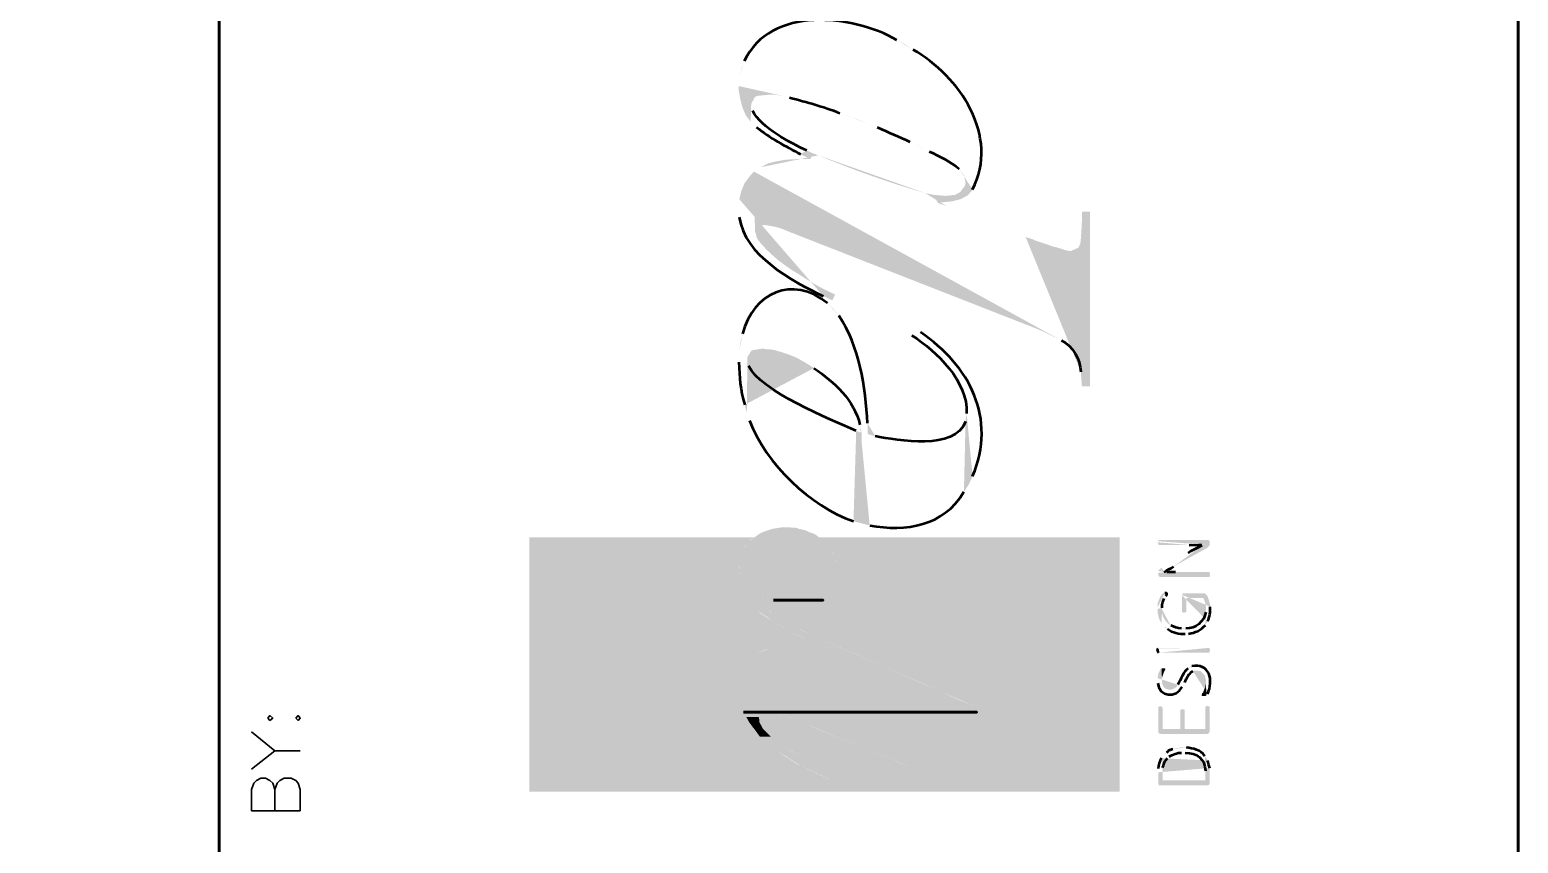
# Model space of a CAD drawing. Header units: inches. Extents: x 5 to 516, y -193 to 129.
# Drawn here: x 376.012 to 379.068, y -31.009 to -29.339 of the extents above; entities that cross this region are included whole.
import ezdxf

# ---------------------------------------------------------------- set-up
doc = ezdxf.new("R2010")
doc.units = ezdxf.units.IN
doc.header["$MEASUREMENT"] = 0
doc.layers.add('PDF5_Geometry', color=7, linetype='Continuous')
doc.layers.add('PDF5_Solid Fills', color=7, linetype='Continuous')

msp = doc.modelspace()

# ---------------------------------------------------------------- hatches: boundary and pattern name
at = {"layer": 'PDF5_Solid Fills', "true_color": 0x8d8d8d, "transparency": 33554559}
h = msp.add_hatch(color=252, dxfattribs=at)
h.paths.add_polyline_path([(377.4676977, -29.4545645), (377.4676977, -29.4634534), (377.4710311, -29.4823423), (377.4754755, -29.499009), (377.4821422, -29.5145645), (377.4921422, -29.5278978), (377.4932533, -29.4923423), (377.4932533, -29.4912312), (377.5010311, -29.4767867), (377.5076977, -29.4745645), (377.5288088, -29.4723423), (377.5421422, -29.4723423), (377.5565866, -29.4745645), (377.5721422, -29.4778978)], flags=0)
h.paths.add_polyline_path([(377.6754755, -29.5101201), (377.6954755, -29.5178978), (377.7154755, -29.5245645), (377.7343644, -29.5323423), (377.7521422, -29.539009)], flags=0)
h.paths.add_polyline_path([(377.8188088, -29.569009), (377.83992, -29.579009), (377.8588089, -29.589009)], flags=0)
h.paths.add_polyline_path([(377.91992, -29.6245645), (377.92992, -29.6378979), (377.9332533, -29.6523423), (377.9376977, -29.679009), (377.9476978, -29.6678979), (377.9476978, -29.6667867)], flags=0)
h.paths.add_polyline_path([(377.8254755, -29.3801201), (377.8088089, -29.3690089), (377.7921422, -29.3601201)], flags=0)
h.paths.add_polyline_path([(377.4788088, -29.4034534), (377.4732533, -29.4201201), (377.4688088, -29.4367867)], flags=0)
h = msp.add_hatch(color=252, dxfattribs=at)
h.paths.add_polyline_path([(377.4921423, -29.5278982), (377.5043645, -29.5390094)], flags=0)
h.paths.add_polyline_path([(377.5943645, -29.5945649), (377.6154756, -29.6045649), (377.6165868, -29.5912316), (377.6076979, -29.5867871)], flags=0)
h.paths.add_polyline_path([(377.4965867, -29.505676), (377.4932534, -29.4923427)], flags=0)
h = msp.add_hatch(color=252, dxfattribs=at)
h.paths.add_polyline_path([(377.498809, -29.6301197), (377.5010312, -29.7523419), (377.5054756, -29.7423419), (377.518809, -29.7401197), (377.5232534, -29.7401197), (377.5421423, -29.7434531), (377.5543645, -29.7467864), (377.5732534, -29.7545642), (378.0610313, -29.9456753), (378.0699201, -29.9490086), (378.0943646, -29.9590086), (378.1299202, -29.9767864)], flags=0)
h.paths.add_polyline_path([(378.1699202, -30.0412309), (378.1710312, -30.0567864), (378.1721424, -30.0712309), (378.188809, -30.0712309), (378.188809, -29.7123419), (378.1721424, -29.7123419), (378.1721424, -29.7301197), (378.1710312, -29.7523419), (378.1699202, -29.7678975), (378.168809, -29.7778975), (378.1643646, -29.7867864), (378.148809, -29.7934531), (378.1410313, -29.7923419), (378.1199202, -29.7856753), (378.1143646, -29.7845642), (378.0954757, -29.7778975), (378.0776979, -29.7723419), (378.0710313, -29.7690086), (378.0565868, -29.7645642)], flags=0)
h.paths.add_polyline_path([(378.0565868, -29.7645642, 0.000326146), (377.8943646, -29.7012308)], flags=0)
h.paths.add_polyline_path([(377.8943646, -29.7012308), (377.8765868, -29.6945642), (377.8676979, -29.6778975), (377.8510312, -29.6745642)], flags=0)
h.paths.add_polyline_path([(377.6310312, -29.5967864, 0.028199256), (377.8510312, -29.6745642)], flags=0)
h.paths.add_polyline_path([(377.6310312, -29.5967864), (377.6165868, -29.5912308), (377.6154757, -29.6045642), (377.5865868, -29.6045642), (377.5654757, -29.6056753), (377.5454757, -29.6090086), (377.5276979, -29.613453), (377.5132534, -29.6212308)], flags=0)
h = msp.add_hatch(color=252, dxfattribs=at)
h.paths.add_polyline_path([(377.4676977, -29.7067867), (377.4688088, -29.7234533)], flags=0)
h.paths.add_polyline_path([(377.6410311, -29.8856756), (377.65992, -29.8945644), (377.6654755, -29.8823422), (377.6532533, -29.8767867), (377.6376977, -29.8690089), (377.61992, -29.8590089), (377.6032533, -29.8490089), (377.5932533, -29.8423422), (377.5765866, -29.8323422), (377.5610311, -29.8212311), (377.5476977, -29.8112311), (377.5388088, -29.8034533), (377.5243644, -29.79012), (377.5132533, -29.7778978), (377.5054755, -29.7678978), (377.5010311, -29.7523422), (377.4988088, -29.63012), (377.4899199, -29.64012), (377.4799199, -29.6534533), (377.4732533, -29.6690089), (377.4688088, -29.6867867)], flags=0)
for points in [[(377.8676979, -29.6778978), (377.8765868, -29.6945645), (377.8843645, -29.6934534), (377.9054756, -29.6912311), (377.9232534, -29.6867867), (377.9376979, -29.6790089), (377.9332534, -29.6523423), (377.9321423, -29.6590089), (377.9221423, -29.6723423), (377.9121423, -29.6778978), (377.8921423, -29.68012), (377.8810312, -29.6790089)], [(377.5843646, -30.3612317), (377.5588091, -30.3601206), (377.5521424, -30.3612317), (377.537698, -30.3634539), (377.5265869, -30.3667871), (377.5176979, -30.3701203), (377.5088091, -30.3745646), (377.49992, -30.3812311), (377.6332533, -30.3812311), (377.6243646, -30.3745646), (377.6121423, -30.3701203), (377.6054758, -30.3667871), (377.5910313, -30.3634539)], [(377.4932534, -30.3856762), (377.48992, -30.3878985), (377.4821422, -30.395676), (377.4821424, -30.3967869), (377.4788091, -30.4034536), (377.4754756, -30.41012), (377.4754757, -30.4112308), (377.6599202, -30.4112308), (377.6599201, -30.41012), (377.6554758, -30.4034536), (377.6510313, -30.3967869), (377.64992, -30.395676), (377.6421423, -30.3878985), (377.6388089, -30.3856762)], [(377.4932534, -30.384564), (377.4932534, -30.3856751), (377.6388089, -30.3856751), (377.6388089, -30.384564)], [(377.4965869, -30.3834541), (377.4932535, -30.3845652), (377.6388091, -30.3845652), (377.6365869, -30.3834541)], [(377.4976979, -30.3823419), (377.4965868, -30.383453), (377.6365868, -30.383453), (377.6343646, -30.3823419)], [(377.49992, -30.381232), (377.4976978, -30.3823431), (377.6343645, -30.3823431), (377.6332534, -30.381232)], [(377.4754757, -30.4112319), (377.4732535, -30.4178985), (377.4710311, -30.4256761), (377.4699201, -30.4301202), (377.4699201, -30.44012), (377.468809, -30.4478974), (377.6676979, -30.4478974), (377.6676979, -30.44012), (377.6676979, -30.4312311), (377.6665868, -30.4301202), (377.6654756, -30.4256761), (377.6632535, -30.4178985), (377.6599202, -30.4112319)], [(377.4688091, -30.4478982), (377.4688091, -30.4490093), (377.4699202, -30.4623426), (377.4699201, -30.4690087), (377.6654757, -30.4690087), (377.6665869, -30.4623426), (377.667698, -30.4490093), (377.667698, -30.4478982)], [(377.4699201, -30.4690096), (377.4710312, -30.4745651), (377.4732534, -30.4834538), (377.4754756, -30.4912312), (377.4810313, -30.5023419), (377.6476979, -30.5023419), (377.6543647, -30.4934531), (377.6554756, -30.4912312), (377.6599201, -30.4834538), (377.6643646, -30.4745651), (377.6654757, -30.4690096)], [(377.4810311, -30.5023427), (377.4821422, -30.5045649), (377.4865868, -30.5112313), (377.4876978, -30.5134534), (377.5032535, -30.5290085), (377.5265868, -30.5290085), (377.5210311, -30.5234531), (377.5176977, -30.5190089), (377.5154755, -30.5145645), (377.5154758, -30.5078981), (377.5165866, -30.5045649), (377.5210311, -30.5023427)], [(377.5243646, -30.5023427), (377.5265869, -30.5034538), (377.5299201, -30.505676), (377.5388088, -30.5101203), (377.5399201, -30.5101201), (377.5476979, -30.5156757), (377.5510312, -30.5167866), (377.5588088, -30.5201199), (377.6243644, -30.5201199), (377.6332535, -30.5156757), (377.6399201, -30.5101201), (377.6410311, -30.5101203), (377.6454757, -30.505676), (377.6465869, -30.5034538), (377.647698, -30.5023427)], [(377.5588091, -30.5201209), (377.5621424, -30.521232), (377.6221424, -30.521232), (377.6243646, -30.5201209)], [(377.5621423, -30.5212308), (377.568809, -30.5245641), (377.6132534, -30.5245641), (377.6221423, -30.5212308)], [(377.5032535, -30.5290094), (377.5088091, -30.534565), (377.5121422, -30.5356758), (377.5254757, -30.5445647), (377.5376979, -30.5534532), (377.5621424, -30.5534532), (377.5476979, -30.5445647), (377.5354755, -30.5356758), (377.5332535, -30.534565), (377.5265869, -30.5290094)], [(377.568809, -30.5245651), (377.5721423, -30.5256762), (377.5788088, -30.5267873), (377.5988088, -30.5267873), (377.6099201, -30.5256762), (377.6132534, -30.5245651)], [(377.5754756, -30.5756764), (377.5854756, -30.5801209), (377.6532533, -30.613454), (377.6421423, -30.6101206), (377.6343645, -30.6078985), (377.6188091, -30.6056763), (377.5454757, -30.6056763), (377.5354756, -30.6078985), (377.5276978, -30.6101206), (377.5210312, -30.6134539), (377.49992, -30.6212316), (377.47992, -30.6401202), (377.7510312, -30.6401202), (377.7076978, -30.6212316), (377.68992, -30.613454), (377.6143645, -30.5801209), (377.6043645, -30.5756764)], [(377.537698, -30.553454), (377.5410313, -30.5556762), (377.558809, -30.5656761), (377.5754758, -30.5756757), (377.6043646, -30.5756757), (377.5843645, -30.5656761), (377.5665869, -30.5556762), (377.5621424, -30.553454)], [(377.5488089, -30.6045641), (377.5454756, -30.6056753), (377.6188089, -30.6056753), (377.6076978, -30.6045641)], [(377.5576977, -30.6034542), (377.5488089, -30.6045653), (377.6076977, -30.6045653), (377.5965866, -30.6034542)], [(377.47992, -30.6401205), (377.4732533, -30.6601205), (377.4688089, -30.6823419), (377.8465867, -30.6823419), (377.7965867, -30.6601205), (377.7510311, -30.6401205)], [(377.4688091, -30.6823422), (377.4688091, -30.6978977), (377.8832535, -30.6978977), (377.8465869, -30.6823422)], [(377.4688091, -30.6978982), (377.4710313, -30.7134538), (377.4732534, -30.7267865), (377.948809, -30.7267865), (377.9165869, -30.7134538), (377.8832535, -30.6978982)], [(377.4732533, -30.7267871), (377.4776977, -30.7401203), (377.478809, -30.7434532), (377.4832534, -30.7501197), (377.5088089, -30.7501197), (377.5121423, -30.7434532), (377.518809, -30.7401198), (377.5288089, -30.7401198), (377.5421422, -30.741231), (377.5565867, -30.7456754), (377.5788089, -30.753453), (377.9565867, -30.753453), (377.9565867, -30.7401203), (377.9565867, -30.7301204), (377.9488089, -30.7267871)], [(377.4832535, -30.7501206), (377.4865868, -30.7556761), (377.4888089, -30.7601203), (377.4976977, -30.7723424), (377.5165866, -30.7723424), (377.50992, -30.7601203), (377.5099202, -30.7556761), (377.5088091, -30.7501206)], [(377.5788088, -30.7534538), (377.9332533, -30.8990093), (377.9565866, -30.8990093), (377.9565866, -30.7534538)], [(377.4976979, -30.772343), (377.498809, -30.7734541), (377.5165868, -30.7734541), (377.5165868, -30.772343)], [(377.498809, -30.773453), (377.5110312, -30.7901196), (377.5332534, -30.7901196), (377.5165868, -30.773453)], [(377.5110313, -30.7901201), (377.5121424, -30.7912312), (377.5343646, -30.81012), (377.5610312, -30.81012), (377.5354757, -30.7912312), (377.5332535, -30.7901201)], [(377.5343645, -30.8101204), (377.5465867, -30.8201204), (377.5599201, -30.8278978), (377.5899201, -30.8278978), (377.5765867, -30.8201204), (377.5610312, -30.8101204)], [(377.5599202, -30.8278986), (377.5899202, -30.8467875), (377.5921423, -30.8490089), (377.6221422, -30.8623422), (377.6521422, -30.8623422), (377.6265867, -30.8490089), (377.6221424, -30.8467875), (377.5899202, -30.8278986)], [(377.6388089, -30.8701202), (377.6621423, -30.8812313), (377.668809, -30.8701202), (377.6521424, -30.8623428), (377.6221424, -30.8623428)]]:
    msp.add_hatch(color=252, dxfattribs=at).paths.add_polyline_path(points)
h = msp.add_hatch(color=252, dxfattribs=at)
h.paths.add_polyline_path([(377.4676977, -30.0190086), (377.4676977, -30.0212309)], flags=0)
h.paths.add_polyline_path([(377.4799199, -30.1090086), (377.4843644, -30.1245642), (377.4854755, -30.0145642), (377.4854755, -30.0112309), (377.4932533, -29.9978975), (377.4965866, -29.9967864), (377.5165866, -29.9934531), (377.5221422, -29.9945642), (377.5376977, -29.9956753), (377.5532533, -30.0001197), (377.56992, -30.0056753), (377.5865866, -30.012342), (377.6043644, -30.022342), (377.6221422, -30.0334531)], flags=0)
h.paths.add_polyline_path([(377.7165866, -30.1501198), (377.71992, -30.1667864), (377.71992, -30.352342), (377.7365866, -30.3567864)], flags=0)
h.paths.add_polyline_path([(377.92992, -30.2878975), (377.93992, -30.272342), (377.9354755, -30.1267864), (377.9332533, -30.1434531)], flags=0)
h.paths.add_polyline_path([(377.7476977, -30.1734531), (377.7321422, -30.1690086), (377.7321422, -30.1467864)], flags=0)
h.paths.add_polyline_path([(377.6732533, -29.9256753), (377.6621422, -29.912342), (377.64992, -29.9001197)], flags=0)
h.paths.add_polyline_path([(377.4754755, -29.9634531), (377.4710311, -29.9812308), (377.4688088, -29.9990086)], flags=0)
h = msp.add_hatch(color=252, dxfattribs=at)
h.paths.add_polyline_path([(377.8154758, -29.962342), (377.8232536, -29.9667864)], flags=0)
h.paths.add_polyline_path([(377.9354758, -30.1267865), (377.9399202, -30.272342), (377.947698, -30.2556754)], flags=0)
h.paths.add_polyline_path([(377.8410313, -29.9601198), (377.8254758, -29.9490087)], flags=0)
h = msp.add_hatch(color=252, dxfattribs=at)
h.paths.add_polyline_path([(377.4843646, -30.1245644), (377.4899201, -30.1412311)], flags=0)
h.paths.add_polyline_path([(377.7032535, -30.3478978), (377.7199201, -30.3523422), (377.7199201, -30.1667866), (377.708809, -30.1623422)], flags=0)
h.paths.add_polyline_path([(377.4876979, -30.0290089), (377.4854757, -30.0145644)], flags=0)
at = {"layer": 'PDF5_Solid Fills', "true_color": 0x454545, "transparency": 33554559}
for points in [[(377.0376979, -30.3823431), (377.0376979, -30.3956751), (377.4821424, -30.3956751), (377.4932535, -30.3845641), (377.4976956, -30.3823431), (377.497698, -30.3823431), (377.4999202, -30.381232), (377.0376979, -30.381232)], [(377.0376979, -30.3956758), (377.0376979, -30.4112314), (377.4754757, -30.4112314), (377.4821424, -30.3956758)], [(377.6332533, -30.381232), (377.6365867, -30.3834542), (377.638809, -30.3856763), (377.6421423, -30.3878985), (377.6510312, -30.3967871), (377.6554757, -30.4034536), (377.6599199, -30.41012), (377.6632534, -30.4178975), (378.2499201, -30.4178975), (378.24992, -30.41012), (378.2499202, -30.4034536), (378.24992, -30.381232)], [(377.0376979, -30.4112319), (377.0376979, -30.4301208), (377.0376979, -30.4478978), (377.4688091, -30.4478978), (377.4699202, -30.4301208), (377.4754757, -30.4112319)], [(377.6632535, -30.4178983), (377.6654758, -30.4256761), (377.6676979, -30.4312313), (377.6676978, -30.44012), (377.6676978, -30.4490085), (378.2499201, -30.4490085), (378.2499201, -30.44012), (378.2499202, -30.4256761), (378.2499202, -30.4178983)], [(377.0376979, -30.4478982), (377.0376979, -30.4690093), (377.4699202, -30.4690093), (377.4688091, -30.4478982)], [(377.6676978, -30.4490093), (377.6665867, -30.4623426), (377.6643645, -30.4745643), (378.2499201, -30.4745643), (378.2499201, -30.4623426), (378.2499201, -30.4490093)], [(377.0376979, -30.4690096), (377.0376979, -30.4912318), (377.0376979, -30.5134531), (377.487698, -30.5134531), (377.4754757, -30.4912318), (377.4699202, -30.4690096)], [(377.6643646, -30.4745649), (377.6599202, -30.4834538), (377.6543645, -30.4934534), (377.6465867, -30.503453), (378.24992, -30.503453), (378.2499201, -30.4934534), (378.2499202, -30.4834538), (378.2499202, -30.4745649)], [(377.0376979, -30.5134533), (377.0376979, -30.5345645), (377.5088091, -30.5345645), (377.487698, -30.5134533)], [(377.5210311, -30.5023427), (377.5165867, -30.5045649), (377.5165866, -30.5056759), (377.5154755, -30.5078981), (377.5154755, -30.5156755), (377.5176978, -30.5190088), (377.5188091, -30.5201198), (377.5588091, -30.5201198), (377.5565867, -30.5190088), (377.5476978, -30.5156755), (377.5476978, -30.5145645), (377.5421422, -30.5112313), (377.5388089, -30.5101202), (377.5354755, -30.5078981), (377.5299199, -30.5056759), (377.5288089, -30.5045649), (377.5243645, -30.5023427)], [(377.518809, -30.5201209), (377.5210312, -30.5234542), (377.5676979, -30.5234542), (377.558809, -30.5201209)], [(377.6465867, -30.5034537), (377.63992, -30.5101204), (377.6310311, -30.5167868), (377.6221423, -30.521231), (377.6099202, -30.5256752), (378.2499203, -30.5256752), (378.24992, -30.5167868), (378.2499201, -30.5101204), (378.2499201, -30.5034537)], [(377.0376979, -30.5345647), (377.0376979, -30.5556758), (377.5410313, -30.5556758), (377.5088091, -30.5345647)], [(377.5210311, -30.5234529), (377.5210311, -30.524564), (377.5688089, -30.524564), (377.5676978, -30.5234529)], [(377.6099201, -30.5256762), (377.598809, -30.5267873), (377.5788089, -30.5267874), (377.5688089, -30.5245651), (377.5210311, -30.5245651), (377.5243646, -30.5267873), (377.5265869, -30.5290095), (377.5354757, -30.5356761), (377.5476978, -30.5445647), (377.5621423, -30.5534532), (378.2499201, -30.5534532), (378.2499201, -30.5445647), (378.2499202, -30.5356761), (378.2499202, -30.5256762)], [(377.0376979, -30.5556761), (377.0376979, -30.5756761), (377.5754758, -30.5756761), (377.5410313, -30.5556761)], [(377.6332534, -30.6034532), (377.6288091, -30.601232), (377.5754758, -30.5756764), (377.0376979, -30.5756764), (377.0376979, -30.601232), (377.0376979, -30.6034532), (377.557698, -30.6034532), (377.5754675, -30.601232), (377.5754855, -30.601232), (377.5965868, -30.6034532)], [(377.6143646, -30.5801207), (377.9565869, -30.7301207), (377.9565868, -30.8990092), (377.9332536, -30.8990098), (377.8899202, -30.881232), (377.0376979, -30.881232), (377.0376979, -30.8990091), (377.0376979, -30.9034535), (378.2499202, -30.9034535), (378.2499203, -30.7301207), (378.2499203, -30.5801207)], [(377.5621423, -30.553454), (377.5843645, -30.5656762), (377.6143645, -30.5801201), (378.24992, -30.5801201), (378.2499201, -30.5656762), (378.2499201, -30.553454)], [(377.0376979, -30.6045653), (377.0376979, -30.6101197), (377.527698, -30.6101197), (377.5488046, -30.6045653), (377.5488091, -30.6045653), (377.557698, -30.6034542), (377.0376979, -30.6034542)], [(377.0376979, -30.6101206), (377.0376979, -30.6212317), (377.0376979, -30.6401202), (377.4799202, -30.6401202), (377.4999202, -30.6212317), (377.527698, -30.6101206)], [(377.5965867, -30.6034542), (377.618809, -30.6056764), (377.6343645, -30.6078986), (377.6421422, -30.6101207), (377.6532535, -30.6134539), (377.6476977, -30.6101207), (377.6432534, -30.6078986), (377.6376979, -30.6056764), (377.6332534, -30.6034542)], [(377.0376979, -30.6401205), (377.0376979, -30.6601205), (377.0376979, -30.6823419), (377.4688091, -30.6823419), (377.4732535, -30.6601205), (377.4799202, -30.6401205)], [(377.0376979, -30.6823422), (377.0376979, -30.6978977), (377.4688091, -30.6978977), (377.4688091, -30.6823422)], [(377.0376979, -30.6978982), (377.0376979, -30.7134538), (377.0376979, -30.7267865), (377.4732535, -30.7267865), (377.4710313, -30.7134538), (377.4688091, -30.6978982)], [(377.0376979, -30.7267871), (377.0376979, -30.7401204), (377.0376979, -30.7556754), (377.4865869, -30.7556754), (377.477698, -30.7401204), (377.4732535, -30.7267871)], [(377.0376979, -30.7556759), (377.0376979, -30.7723426), (377.497698, -30.7723426), (377.4865869, -30.7556759)], [(377.5088089, -30.7501206), (377.5088089, -30.7534539), (377.50992, -30.7601204), (377.5165869, -30.7734535), (377.5332533, -30.7901196), (377.6676977, -30.7901196), (377.6265869, -30.7734535), (377.5954755, -30.7601204), (377.5788089, -30.7534539), (377.5688089, -30.7501206)], [(377.518809, -30.7401198), (377.5121422, -30.7434531), (377.5088091, -30.7501196), (377.5688091, -30.7501196), (377.5565868, -30.7456753), (377.5476977, -30.7434531), (377.5421424, -30.741231), (377.528809, -30.7401198)], [(377.5332534, -30.7901201), (377.5610312, -30.8101201), (377.7165868, -30.8101201), (377.6676979, -30.7901201)], [(377.5610312, -30.8101204), (377.5899201, -30.8278982), (377.7599201, -30.8278982), (377.7165868, -30.8101204)], [(377.5899201, -30.8278986), (377.6221423, -30.8467875), (377.6521424, -30.8623423), (377.8443646, -30.8623423), (377.8054756, -30.8467875), (377.7599201, -30.8278986)]]:
    msp.add_hatch(color=250, dxfattribs=at).paths.add_polyline_path(points)
at = {"layer": 'PDF5_Solid Fills', "transparency": 33554559}
h = msp.add_hatch(color=256, dxfattribs=at)
h.paths.add_polyline_path([(378.3276978, -30.3912316), (378.3288089, -30.3934538), (378.3288089, -30.395676), (378.3299201, -30.395676), (378.3299201, -30.3967871), (378.3921423, -30.3967871)], flags=0)
h.paths.add_polyline_path([(378.4176978, -30.395676), (378.4210312, -30.395676), (378.4210312, -30.3967871), (378.4254756, -30.4045649), (378.4276978, -30.4034538), (378.4299201, -30.4012316), (378.4310312, -30.4012316), (378.4332534, -30.3990093), (378.4343645, -30.395676), (378.4343645, -30.3890093), (378.4332534, -30.3878982), (378.4321423, -30.3867871), (378.3299201, -30.3867871), (378.3288089, -30.3878982), (378.3288089, -30.3890093)], flags=0)
h = msp.add_hatch(color=256, dxfattribs=at)
h.paths.add_polyline_path([(378.3354756, -30.4434539), (378.33992, -30.4523428), (378.3410311, -30.4523428)], flags=0)
h.paths.add_polyline_path([(378.35992, -30.4412317), (378.4254756, -30.404565), (378.4210311, -30.3967873), (378.4188089, -30.3978984)], flags=0)
h.paths.add_polyline_path([(378.38992, -30.4134539), (378.3865867, -30.4156761)], flags=0)
h = msp.add_hatch(color=256, dxfattribs=at)
h.paths.add_polyline_path([(378.3288089, -30.4534535), (378.3288089, -30.457898), (378.32992, -30.4612313), (378.3332533, -30.4623424), (378.4332534, -30.4623424), (378.4343645, -30.4612313), (378.4343645, -30.4601202), (378.4354756, -30.457898), (378.4343645, -30.4545646), (378.4343645, -30.4534535), (378.4332534, -30.4523424), (378.3643645, -30.4523424)], flags=0)
h.paths.add_polyline_path([(378.3465867, -30.4523424), (378.33992, -30.4523424), (378.3354756, -30.4434535), (378.3343645, -30.4445646), (378.3321422, -30.4456757), (378.32992, -30.447898), (378.3288089, -30.4501202)], flags=0)
h = msp.add_hatch(color=256, dxfattribs=at)
h.paths.add_polyline_path([(378.3276978, -30.5278983), (378.3276978, -30.5367872), (378.3288089, -30.5401206), (378.3288089, -30.5423428), (378.3299201, -30.5456761), (378.3310312, -30.5490094), (378.3321423, -30.5523428), (378.3343645, -30.554565), (378.3354756, -30.5578983), (378.3365867, -30.5290094), (378.3365867, -30.5256761)], flags=0)
h.paths.add_polyline_path([(378.3410312, -30.5067872), (378.3432534, -30.5034539), (378.3443645, -30.5012317)], flags=0)
h.paths.add_polyline_path([(378.3421423, -30.4956761), (378.3388089, -30.4956761), (378.3365867, -30.4967872), (378.3365867, -30.4978983), (378.3343645, -30.5012317), (378.3332534, -30.5023428), (378.3321423, -30.504565), (378.3310312, -30.5078983), (378.3299201, -30.5101205), (378.3288089, -30.5134539), (378.3276978, -30.5167872), (378.3276978, -30.524565)], flags=0)
h = msp.add_hatch(color=256, dxfattribs=at)
h.paths.add_polyline_path([(378.3776978, -30.5001205), (378.3776978, -30.5334539), (378.3788089, -30.534565), (378.37992, -30.5356761), (378.3821422, -30.5356761), (378.3854756, -30.534565), (378.3865867, -30.5323428), (378.3865867, -30.5056761), (378.4210311, -30.5056761), (378.4221422, -30.5067872), (378.4232533, -30.5101205), (378.4243645, -30.5134539), (378.4254756, -30.5167872), (378.4254756, -30.5178983), (378.4265867, -30.5212317), (378.4265867, -30.5590094), (378.4288089, -30.5556761), (378.42992, -30.5534539)], flags=0)
h.paths.add_polyline_path([(378.4354756, -30.5234539), (378.4354756, -30.5190094), (378.4343645, -30.5156761), (378.4332533, -30.5123428), (378.4332533, -30.5112317), (378.4321422, -30.5078983), (378.4310311, -30.504565), (378.42992, -30.5023428), (378.4276978, -30.4990094), (378.4254756, -30.4967872), (378.4221422, -30.4956761), (378.37992, -30.4956761), (378.3788089, -30.4967872), (378.3776978, -30.4990094)], flags=0)
h = msp.add_hatch(color=256, dxfattribs=at)
h.paths.add_polyline_path([(378.3354756, -30.5578982), (378.3421422, -30.5645649), (378.3421422, -30.565676), (378.3454756, -30.5678982), (378.3476978, -30.5690094)], flags=0)
h.paths.add_polyline_path([(378.3843645, -30.5790094), (378.3910311, -30.5790094)], flags=0)
h.paths.add_polyline_path([(378.4254756, -30.5612316), (378.4265867, -30.5590094), (378.4265867, -30.5278982), (378.4265867, -30.5345649)], flags=0)
h.paths.add_polyline_path([(378.3854756, -30.5678982), (378.3810311, -30.5690094), (378.37992, -30.5690094), (378.3765867, -30.5678982)], flags=0)
h.paths.add_polyline_path([(378.3543645, -30.5623427), (378.3521422, -30.5601205), (378.3488089, -30.5578982), (378.3476978, -30.5567871), (378.3454756, -30.5545649), (378.3432534, -30.5512316), (378.3410311, -30.5490094), (378.33992, -30.545676), (378.3388089, -30.5445649), (378.3376978, -30.5423427), (378.3376978, -30.5390094), (378.3365867, -30.535676), (378.3365867, -30.5290093)], flags=0)
h = msp.add_hatch(color=256, dxfattribs=at)
h.paths.add_polyline_path([(378.4332533, -30.6078985), (378.4343645, -30.6090096), (378.4343645, -30.6101207), (378.4354756, -30.6123429), (378.4343645, -30.6145651), (378.4343645, -30.6167874), (378.4332533, -30.6167874), (378.4332533, -30.6178985), (378.32992, -30.6178985)], flags=0)
h.paths.add_polyline_path([(378.3288089, -30.6090096), (378.3288089, -30.6078985), (378.4332533, -30.6078985)], flags=0)
h = msp.add_hatch(color=256, dxfattribs=at)
h.paths.add_polyline_path([(378.3265868, -30.6734536), (378.3265868, -30.6756758), (378.3276979, -30.6801203)], flags=0)
h.paths.add_polyline_path([(378.3776979, -30.6878981), (378.3799201, -30.6856758), (378.3810312, -30.6823425), (378.3832534, -30.6790092)], flags=0)
h.paths.add_polyline_path([(378.3999201, -30.6556758), (378.4032534, -30.6545647), (378.408809, -30.6545647), (378.4121423, -30.6556758), (378.4154757, -30.6556758), (378.4165868, -30.656787), (378.4210312, -30.6612314), (378.4221423, -30.6623425), (378.4243646, -30.6645647), (378.4254757, -30.6678981), (378.4254757, -30.6701203), (378.4265868, -30.6734536), (378.4265868, -30.6778981), (378.4276979, -30.7056758), (378.4276979, -30.7045647), (378.4299201, -30.7023425)], flags=0)
h.paths.add_polyline_path([(378.3976979, -30.6456758), (378.3954757, -30.6456758), (378.3921423, -30.6478981), (378.3899201, -30.6501203)], flags=0)
h.paths.add_polyline_path([(378.368809, -30.6834536), (378.3676979, -30.6856758), (378.3665868, -30.6878981), (378.3632534, -30.6901203), (378.3610312, -30.6912314), (378.358809, -30.6923425), (378.3565868, -30.6934536), (378.3499201, -30.6934536), (378.3465868, -30.6923425), (378.3432534, -30.6912314), (378.3410312, -30.6890092), (378.338809, -30.686787), (378.3376979, -30.6834536), (378.3365868, -30.6812314), (378.3365868, -30.6745647), (378.3354757, -30.6501203), (378.3343645, -30.6501203), (378.3332534, -30.6512314), (378.3321423, -30.6545647), (378.3310312, -30.656787), (378.328809, -30.6601203), (378.328809, -30.6634536), (378.3276979, -30.666787), (378.3276979, -30.6701203)], flags=0)
for points in [[(378.3354756, -30.6501201), (378.3365867, -30.6745646), (378.3365867, -30.669009), (378.3376978, -30.6656757), (378.3388089, -30.6623423), (378.33992, -30.659009), (378.3410311, -30.6567868), (378.3421422, -30.6545646), (378.3432534, -30.6523423), (378.3432534, -30.6512312), (378.3421422, -30.6501201), (378.3365867, -30.6501201)], [(378.4176979, -30.7045646), (378.4176979, -30.7056757), (378.418809, -30.7067868), (378.4254756, -30.7067868), (378.4276979, -30.7056757), (378.4265867, -30.6778979), (378.4265867, -30.6823424), (378.4254756, -30.6856757), (378.4254756, -30.6878979), (378.4243645, -30.6901202), (378.4232534, -30.6934535), (378.4221423, -30.6956757), (378.4210312, -30.699009), (378.418809, -30.7012313), (378.418809, -30.7023424)], [(378.3288089, -30.7301203), (378.3288089, -30.7801203), (378.32992, -30.7823425), (378.32992, -30.7834536), (378.3332533, -30.7845647), (378.4310311, -30.7845647), (378.4332534, -30.7823425), (378.4343645, -30.7801203), (378.4343645, -30.7290091), (378.4332534, -30.727898), (378.4321422, -30.727898), (378.42992, -30.7267869), (378.4276978, -30.727898), (378.4265867, -30.727898), (378.4254756, -30.7290091), (378.4254756, -30.7745647), (378.3832534, -30.7745647), (378.3832534, -30.7356758), (378.3821422, -30.7345647), (378.3810311, -30.7345647), (378.3788089, -30.7334536), (378.3765867, -30.7345647), (378.3754756, -30.7345647), (378.3743645, -30.7356758), (378.3743645, -30.7745647), (378.3376978, -30.7745647), (378.3376978, -30.7301203), (378.3365867, -30.7301203), (378.3365867, -30.7290091), (378.3343645, -30.727898), (378.3310311, -30.727898), (378.32992, -30.7290091)]]:
    msp.add_hatch(color=256, dxfattribs=at).paths.add_polyline_path(points)
at = {"layer": 'PDF5_Solid Fills', "true_color": 0x454545, "transparency": 33554559}
h = msp.add_hatch(color=250, dxfattribs=at)
h.paths.add_polyline_path([(377.6688089, -30.8701202), (377.6621425, -30.8812311), (377.88992, -30.8812313), (377.8632533, -30.8701202), (377.8443645, -30.8623428), (377.6521423, -30.8623428)])
h.paths.add_polyline_path([(377.0376979, -30.772343), (377.0376979, -30.7912319), (377.0376979, -30.8812311), (377.6621425, -30.8812311), (377.5921425, -30.8490089), (377.5465869, -30.82012), (377.5121424, -30.7912319), (377.497698, -30.772343)])
at = {"layer": 'PDF5_Solid Fills', "transparency": 33554559}
h = msp.add_hatch(color=256, dxfattribs=at)
h.paths.add_polyline_path([(378.3365869, -30.8312318), (378.337698, -30.8645651), (378.337698, -30.853454)], flags=0)
h.paths.add_polyline_path([(378.347698, -30.8345651), (378.3499203, -30.8323429), (378.3510314, -30.8312318)], flags=0)
h.paths.add_polyline_path([(378.3765869, -30.823454), (378.3843647, -30.823454)], flags=0)
h.paths.add_polyline_path([(378.4254758, -30.8601207), (378.4254758, -30.8801207), (378.4265869, -30.833454), (378.4243647, -30.8301207)], flags=0)
h.paths.add_polyline_path([(378.3865869, -30.8123429), (378.3743647, -30.8123429), (378.3710314, -30.813454), (378.3643647, -30.813454), (378.3621425, -30.8145651), (378.3588092, -30.8156762)], flags=0)
h.paths.add_polyline_path([(378.3454758, -30.823454), (378.3421425, -30.8245651), (378.3410314, -30.8267873), (378.3388092, -30.8290096)], flags=0)
h = msp.add_hatch(color=256, dxfattribs=at)
h.paths.add_polyline_path([(378.3288089, -30.8634538), (378.3288089, -30.885676), (378.32992, -30.8890094), (378.32992, -30.8901205), (378.4310311, -30.8901205), (378.4332534, -30.8890094), (378.4343645, -30.885676), (378.4343645, -30.8545649)], flags=0)
h.paths.add_polyline_path([(378.42992, -30.8390094), (378.4288089, -30.835676), (378.4265867, -30.8334538), (378.4254756, -30.8801205), (378.3376978, -30.8801205), (378.3376978, -30.8645649), (378.3365867, -30.8312316), (378.3354756, -30.8345649)], flags=0)
h.paths.add_polyline_path([(378.3288089, -30.855676), (378.3288089, -30.8601205)], flags=0)

# ---------------------------------------------------------------- linework, layer by layer
at = {"layer": 'PDF5_Geometry', "lineweight": 60}
for points in [[(379.067698, -46.9256782), (379.067698, -16.9256758), (334.0676944, -16.9256758), (334.0676944, -46.9256782)], [(376.4010311, -16.9256758), (376.4010311, -46.9256782)]]:
    msp.add_lwpolyline(points, dxfattribs=at)
at = {"layer": 'PDF5_Geometry', "lineweight": 50}
for points in [[(377.5388091, -30.5101201), (377.6399202, -30.5101201), (377.5399202, -30.5101201)], [(377.5388091, -30.5101201), (377.6410313, -30.5101201), (377.6399202, -30.5101201)], [(377.4776979, -30.7401198), (377.9565868, -30.7401198)], [(377.4776979, -30.7401198), (377.9565868, -30.7401198)]]:
    msp.add_lwpolyline(points, close=True, dxfattribs=at)
at = {"layer": 'PDF5_Geometry', "lineweight": 35}
for points in [[(376.501031, -30.7523427), (376.5054755, -30.7567871), (376.511031, -30.7523427), (376.5054755, -30.7467871)], [(376.558809, -30.7523427), (376.5632535, -30.7567871), (376.5676979, -30.7523427), (376.5632535, -30.7467871)]]:
    msp.add_lwpolyline(points, close=True, dxfattribs=at)
for points in [[(376.4676976, -30.7801205), (376.5154754, -30.8190094)], [(376.4676976, -30.8567863), (376.5154754, -30.8190085), (376.5676976, -30.8190085)], [(376.5676978, -30.9423429), (376.4676978, -30.9423429), (376.4676978, -30.8990096), (376.4721423, -30.8856762), (376.4776978, -30.8801207), (376.4865867, -30.8756762), (376.4965867, -30.8756762), (376.5054756, -30.8801207), (376.5110311, -30.8856762), (376.5154756, -30.8990096), (376.5154756, -30.9423429)], [(376.5154755, -30.8990091), (376.5199199, -30.8856757), (376.5254755, -30.8801202), (376.5343643, -30.8756757), (376.5488088, -30.8756757), (376.5588088, -30.8801202), (376.5632532, -30.8856757), (376.5676977, -30.8990091), (376.5676977, -30.9423424)]]:
    msp.add_lwpolyline(points, dxfattribs=at)
at = {"layer": 'PDF5_Geometry', "lineweight": 50}
for points in [[(377.7921422, -29.3601201), (377.7005496, -29.307546), (377.5335681, -29.2893793), (377.4788088, -29.4034534)], [(377.9476978, -29.6667867), (378.0037533, -29.5582682), (377.9216607, -29.4333793), (377.8254755, -29.3801201)], [(377.5721422, -29.4778978), (377.6095496, -29.4886571), (377.638494, -29.4952867), (377.6754755, -29.5101201)], [(377.6076979, -29.5867871), (377.574309, -29.5719353), (377.5134201, -29.5398797), (377.4965867, -29.505676)], [(377.5043645, -29.5390094), (377.5307719, -29.5607686), (377.5641979, -29.5785279), (377.5943645, -29.5945649)], [(377.7521422, -29.539009), (377.7741237, -29.549546), (377.7968644, -29.5584164), (377.8188088, -29.569009)], [(377.8588089, -29.589009), (377.8789015, -29.5983238), (377.9030866, -29.6097497), (377.91992, -29.6245645)], [(377.4688088, -29.7234533), (377.4792903, -29.8029533), (377.57642, -29.854157), (377.6410311, -29.8856756)], [(377.64992, -29.9001197), (377.5772718, -29.8426197), (377.4978274, -29.8779716), (377.4754755, -29.9634531)], [(377.7321422, -30.1467864), (377.7282533, -30.0724716), (377.7154385, -29.9886197), (377.6732533, -29.9256753)], [(377.8232536, -29.9667864), (377.8742721, -29.9982309), (377.9384758, -30.0615828), (377.9354758, -30.1267865)], [(377.947698, -30.2556754), (377.9978647, -30.1366013), (377.9418462, -30.0286753), (377.8410313, -29.9601198)], [(378.1299202, -29.9767864), (378.1539571, -29.9887494), (378.1685498, -30.0148049), (378.1699202, -30.0412309)], [(377.4676977, -30.0212309), (377.4693088, -30.0534901), (377.4707162, -30.0775827), (377.4799199, -30.1090086)], [(377.708809, -30.1623422), (377.6560868, -30.1396015), (377.5117349, -30.0800829), (377.4876979, -30.0290089)], [(377.6221422, -30.0334531), (377.663494, -30.0625457), (377.7045496, -30.0987494), (377.7165866, -30.1501198)], [(377.4899201, -30.1412311), (377.523846, -30.2298422), (377.6136609, -30.3174718), (377.7032535, -30.3478978)], [(377.9332533, -30.1434531), (377.9110681, -30.2031938), (377.7951052, -30.1821938), (377.7476977, -30.1734531)], [(377.7365866, -30.3567864), (377.8115311, -30.3696568), (377.8875681, -30.3584902), (377.92992, -30.2878975)], [(378.4188089, -30.3978984), (378.4112534, -30.401491), (378.3961608, -30.4088243), (378.38992, -30.4134539)], [(378.3921423, -30.3967871), (378.3977904, -30.3962501), (378.4134201, -30.3979167), (378.4176978, -30.395676)], [(378.3410311, -30.4523428), (378.3467534, -30.4478058), (378.3538274, -30.4453984), (378.35992, -30.4412317)], [(378.3643645, -30.4523424), (378.3584385, -30.4523424), (378.3525126, -30.4523424), (378.3465867, -30.4523424)], [(378.3365867, -30.5256761), (378.335883, -30.5161946), (378.338383, -30.515028), (378.3410312, -30.5067872)], [(378.3443645, -30.5012317), (378.3474015, -30.4984354), (378.3481793, -30.4946761), (378.3421423, -30.4956761)], [(378.4265867, -30.5345649), (378.4227904, -30.5538982), (378.405383, -30.5694538), (378.3854756, -30.5678982)], [(378.42992, -30.5534539), (378.43492, -30.545565), (378.43592, -30.5328983), (378.4354756, -30.5234539)], [(378.3476978, -30.5690094), (378.3582719, -30.5769538), (378.3713089, -30.5797501), (378.3843645, -30.5790094)], [(378.3765867, -30.5678982), (378.3664941, -30.5688242), (378.3636978, -30.5648056), (378.3543645, -30.5623427)], [(378.3910311, -30.5790094), (378.4050126, -30.5765279), (378.4157534, -30.5722316), (378.4254756, -30.5612316)], [(378.32992, -30.6178985), (378.3281237, -30.6159355), (378.3260496, -30.6111948), (378.3288089, -30.6090096)], [(378.4299201, -30.7023425), (378.443346, -30.6756573), (378.4336053, -30.6372314), (378.3976979, -30.6456758)], [(378.3899201, -30.6501203), (378.3807349, -30.6556573), (378.3751423, -30.6744907), (378.368809, -30.6834536)], [(378.3832534, -30.6790092), (378.3876423, -30.6697499), (378.3905127, -30.6609166), (378.3999201, -30.6556758)], [(378.3276979, -30.6801203), (378.3297905, -30.7080647), (378.366846, -30.7124721), (378.3776979, -30.6878981)], [(378.3588092, -30.8156762), (378.3509943, -30.8198614), (378.3521425, -30.8158244), (378.3454758, -30.823454)], [(378.3510314, -30.8312318), (378.3587351, -30.8273244), (378.3673092, -30.8224725), (378.3765869, -30.823454)], [(378.3843647, -30.823454), (378.4081425, -30.8231577), (378.4249018, -30.835491), (378.4254758, -30.8601207)], [(378.4243647, -30.8301207), (378.416198, -30.8173984), (378.4003092, -30.8144355), (378.3865869, -30.8123429)], [(378.3354756, -30.8345649), (378.3308459, -30.8405279), (378.3293089, -30.8484353), (378.3288089, -30.855676)], [(378.337698, -30.853454), (378.3439943, -30.8393614), (378.337124, -30.8480281), (378.347698, -30.8345651)], [(378.4343645, -30.8545649), (378.431883, -30.8494353), (378.4325682, -30.8440279), (378.42992, -30.8390094)]]:
    msp.add_open_spline(points, degree=3, dxfattribs=at)
at = {"layer": 'PDF5_Solid Fills', "color": 252, "lineweight": 50, "true_color": 0x8d8d8d, "transparency": 33554559}
msp.add_solid([(377.5754756, -30.6012309), (377.5965868, -30.6034532), (377.5576979, -30.6034532)], dxfattribs=at)

doc.saveas('drawing.dxf')
